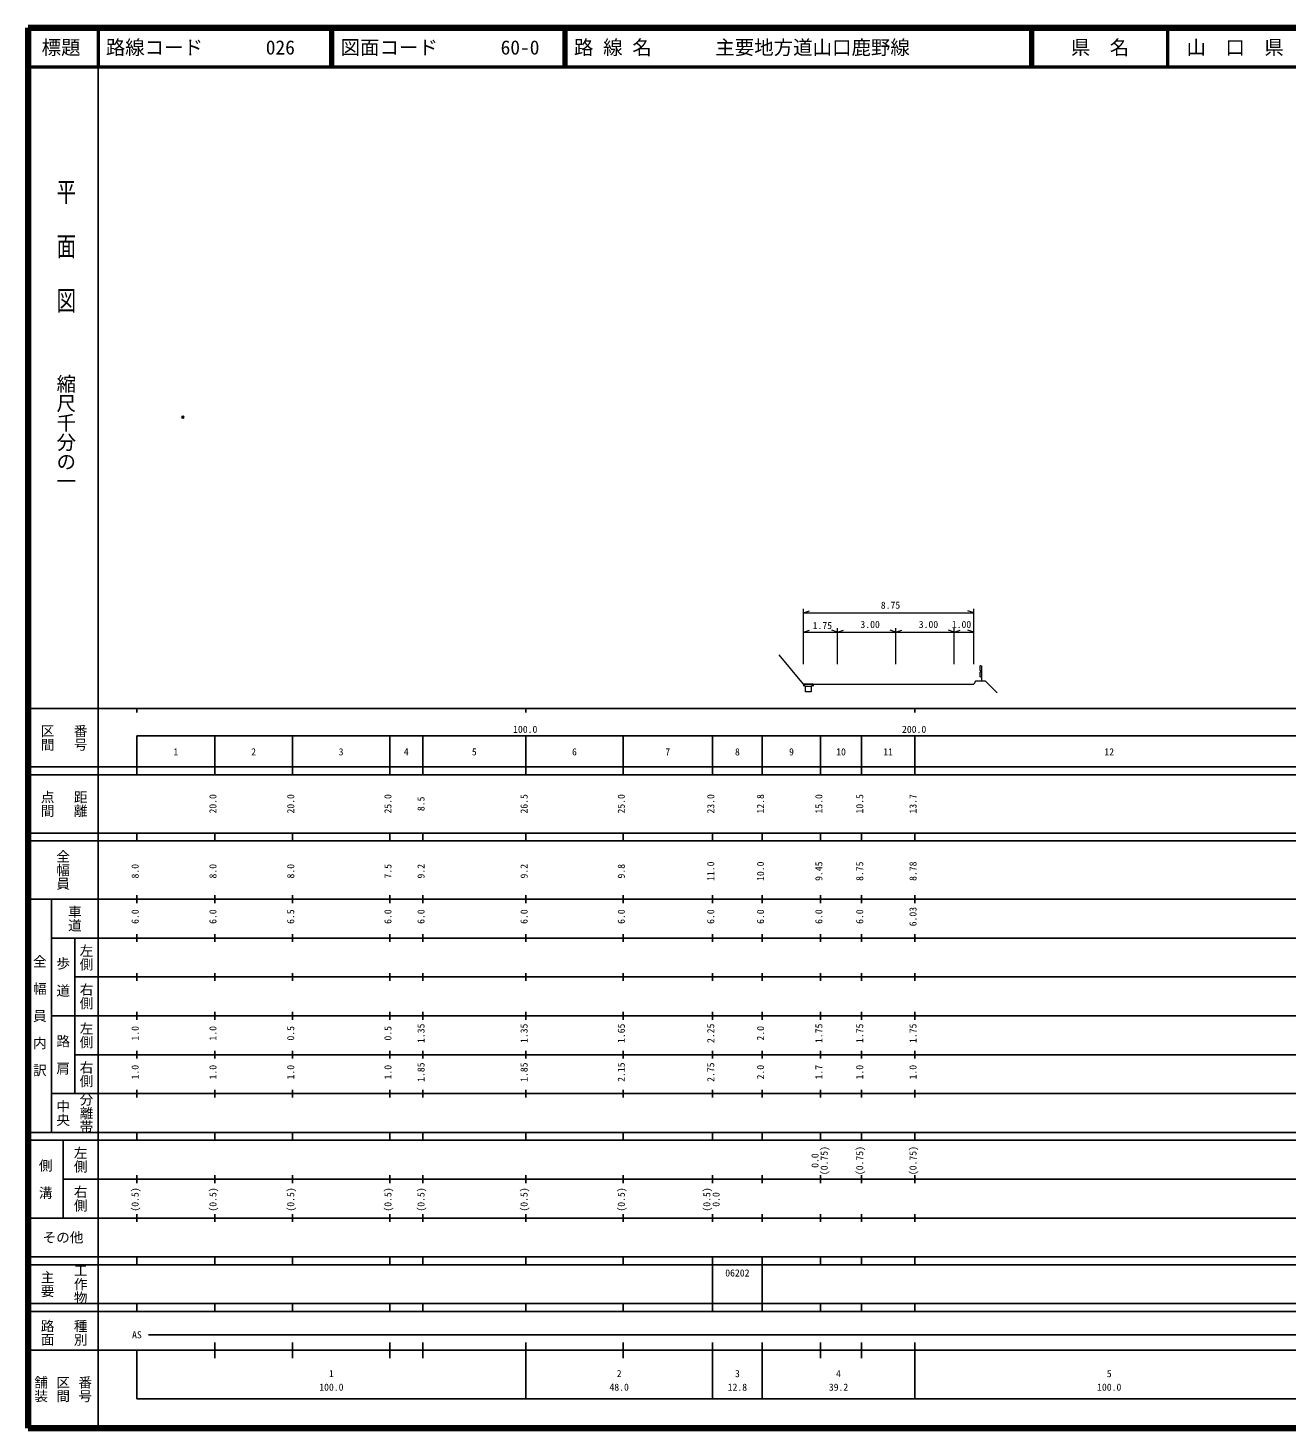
# Model space of a CAD drawing. Units: millimetres on the paper, with parts at other scales. Extents: x 40 to 680, y 20 to 380.
# Drawn here: x 40 to 363.7, y 20 to 380 of the extents above; entities that cross this region are included whole.
import ezdxf
from ezdxf.enums import TextEntityAlignment as Align

# ---------------------------------------------------------------- set-up
doc = ezdxf.new("R2010")
doc.units = ezdxf.units.MM
doc.header["$PDMODE"] = 32
doc.header["$PDSIZE"] = 0.5
for name, color, linetype, lineweight in [('M-BGD', 7, 'Continuous', 13), ('M-TTL', 2, 'Continuous', 140), ('M-TTL-BAND', 7, 'Continuous', 25), ('M-TTL-LINE', 7, 'Continuous', 50)]:
    doc.layers.add(name, color=color, linetype=linetype, lineweight=lineweight)
doc.layers.add('M-OTRS', color=6, linetype='Continuous')
doc.layers.add('M-TTL-TXT', color=7, linetype='Continuous')
doc.styles.add('@ＭＳ ゴシック', font='')
doc.styles.add('ＭＳ ゴシック', font='')
doc.styles.get('@ＭＳ ゴシック').set_extended_font_data('@MS Gothic')
doc.styles.get('ＭＳ ゴシック').set_extended_font_data('MS Gothic')

msp = doc.modelspace()

# ---------------------------------------------------------------- linework, layer by layer
at = {"layer": 'M-BGD'}
for p, q in [((239.403, 216.4), (239.403, 230.619)), ((283.153, 216.4), (283.153, 230.619)), ((239.403, 229.619), (240.903, 230.119)), ((239.403, 229.619), (283.153, 229.619)), ((283.153, 229.619), (281.653, 230.119)), ((239.403, 224.667), (240.903, 225.167)), ((239.403, 224.667), (248.153, 224.667)), ((248.153, 224.667), (246.653, 225.167)), ((248.153, 216.4), (248.153, 225.667)), ((248.153, 216.4), (248.153, 225.667)), ((248.153, 224.667), (249.653, 225.167)), ((248.153, 224.667), (263.153, 224.667)), ((263.153, 224.667), (261.653, 225.167)), ((263.153, 216.4), (263.153, 225.667)), ((263.153, 224.667), (264.653, 225.167)), ((263.153, 224.667), (278.153, 224.667)), ((278.153, 224.667), (276.653, 225.167)), ((278.153, 216.4), (278.153, 225.667)), ((278.153, 224.667), (279.653, 225.167)), ((278.153, 224.667), (283.153, 224.667)), ((283.153, 224.667), (281.653, 225.167)), ((283.153, 216.4), (283.153, 225.667)), ((239.403, 211.272), (233.153, 218.772)), ((285.038, 216.022), (284.888, 216.022)), ((285.238, 212.022), (285.238, 216.022)), ((284.738, 215.872), (284.738, 214.872)), ((284.738, 214.272), (284.738, 213.272)), ((285.038, 213.122), (284.888, 213.122)), ((239.403, 211.272), (248.153, 211.272)), ((239.653, 211.272), (239.403, 211.272)), ((239.403, 211.272), (239.403, 210.772)), ((239.653, 210.772), (239.653, 211.272)), ((241.653, 211.272), (239.653, 211.272)), ((239.903, 210.772), (239.653, 210.772)), ((239.903, 209.272), (239.903, 210.772)), ((239.903, 210.772), (241.403, 210.772)), ((241.403, 209.272), (239.903, 209.272)), ((241.653, 210.772), (241.403, 210.772)), ((241.403, 210.772), (241.403, 209.272)), ((241.903, 211.272), (241.653, 211.272)), ((241.653, 211.272), (241.653, 210.772)), ((241.903, 211.272), (241.903, 210.772)), ((248.153, 211.272), (263.153, 211.272)), ((263.153, 211.272), (278.153, 211.272)), ((278.153, 211.272), (283.153, 211.272)), ((283.653, 212.022), (283.153, 211.272)), ((286.153, 212.022), (283.653, 212.022))]:
    msp.add_line(p, q, dxfattribs=at)
for centre, start, end in [((284.888, 215.872), 90, 180), ((284.888, 214.872), 180, 270), ((284.888, 214.272), 90, 180), ((284.888, 213.272), 180, 270), ((284.888, 214.572), 270, 90)]:
    msp.add_arc(centre, 0.15, start, end, dxfattribs=at)
at = {"layer": 'M-OTRS'}
msp.add_point((79.845, 279.91), dxfattribs=at)
at = {"layer": 'M-TTL'}
for p, q in [((40, 380), (40, 20)), ((680, 380), (40, 380)), ((40, 20), (680, 20))]:
    msp.add_line(p, q, dxfattribs=at)
at = {"layer": 'M-TTL', "color": 7, "lineweight": 13}
msp.add_line((286.153, 212.022), (289.153, 209.022), dxfattribs=at)
at = {"layer": 'M-TTL-BAND'}
for p, q in [((58, 370), (58, 20)), ((40, 205), (579, 205)), ((68, 205), (68, 204)), ((168, 205), (168, 204)), ((268, 205), (268, 204)), ((68, 198), (579, 198)), ((68, 198), (68, 188)), ((88, 188), (88, 198)), ((108, 188), (108, 198)), ((133, 188), (133, 198)), ((141.5, 188), (141.5, 198)), ((168, 188), (168, 198)), ((193, 188), (193, 198)), ((216, 188), (216, 198)), ((228.8, 188), (228.8, 198)), ((243.8, 188), (243.8, 198)), ((254.3, 188), (254.3, 198)), ((268, 188), (268, 198)), ((40, 190), (579, 190)), ((40, 188), (579, 188)), ((40, 173), (579, 173)), ((68, 171), (68, 173)), ((88, 171), (88, 173)), ((108, 171), (108, 173)), ((133, 171), (133, 173)), ((141.5, 171), (141.5, 173)), ((168, 171), (168, 173)), ((193, 171), (193, 173)), ((216, 171), (216, 173)), ((228.8, 171), (228.8, 173)), ((243.8, 171), (243.8, 173)), ((254.3, 171), (254.3, 173)), ((268, 171), (268, 173)), ((40, 171), (579, 171)), ((40, 156), (579, 156)), ((46, 96), (46, 156)), ((68, 155), (68, 157)), ((88, 155), (88, 157)), ((108, 155), (108, 157)), ((133, 155), (133, 157)), ((141.5, 155), (141.5, 157)), ((168, 155), (168, 157)), ((193, 155), (193, 157)), ((216, 155), (216, 157)), ((228.8, 155), (228.8, 157)), ((243.8, 155), (243.8, 157)), ((254.3, 155), (254.3, 157)), ((268, 155), (268, 157)), ((46, 146), (579, 146)), ((52, 146), (52, 106)), ((68, 145), (68, 147)), ((88, 145), (88, 147)), ((108, 145), (108, 147)), ((133, 145), (133, 147)), ((141.5, 145), (141.5, 147)), ((168, 145), (168, 147)), ((193, 145), (193, 147)), ((216, 145), (216, 147)), ((228.8, 145), (228.8, 147)), ((243.8, 145), (243.8, 147)), ((254.3, 145), (254.3, 147)), ((268, 145), (268, 147)), ((68, 135), (68, 137)), ((88, 135), (88, 137)), ((108, 135), (108, 137)), ((133, 135), (133, 137)), ((141.5, 135), (141.5, 137)), ((168, 135), (168, 137)), ((193, 135), (193, 137)), ((216, 135), (216, 137)), ((228.8, 135), (228.8, 137)), ((243.8, 135), (243.8, 137)), ((254.3, 135), (254.3, 137)), ((268, 135), (268, 137)), ((52, 136), (579, 136)), ((46, 126), (579, 126)), ((68, 125), (68, 127)), ((88, 125), (88, 127)), ((108, 125), (108, 127)), ((133, 125), (133, 127)), ((141.5, 125), (141.5, 127)), ((168, 125), (168, 127)), ((193, 125), (193, 127)), ((216, 125), (216, 127)), ((228.8, 125), (228.8, 127)), ((243.8, 125), (243.8, 127)), ((254.3, 125), (254.3, 127)), ((268, 125), (268, 127)), ((52, 116), (579, 116)), ((68, 115), (68, 117)), ((88, 115), (88, 117)), ((108, 115), (108, 117)), ((133, 115), (133, 117)), ((141.5, 115), (141.5, 117)), ((168, 115), (168, 117)), ((193, 115), (193, 117)), ((216, 115), (216, 117)), ((228.8, 115), (228.8, 117)), ((243.8, 115), (243.8, 117)), ((254.3, 115), (254.3, 117)), ((268, 115), (268, 117)), ((46, 106), (579, 106)), ((68, 105), (68, 107)), ((88, 105), (88, 107)), ((108, 105), (108, 107)), ((133, 105), (133, 107)), ((141.5, 105), (141.5, 107)), ((168, 105), (168, 107)), ((193, 105), (193, 107)), ((216, 105), (216, 107)), ((228.8, 105), (228.8, 107)), ((243.8, 105), (243.8, 107)), ((254.3, 105), (254.3, 107)), ((268, 105), (268, 107)), ((40, 96), (579, 96)), ((40, 94), (579, 94)), ((49, 94), (49, 74)), ((68, 94), (68, 96)), ((88, 94), (88, 96)), ((108, 94), (108, 96)), ((133, 94), (133, 96)), ((141.5, 94), (141.5, 96)), ((168, 94), (168, 96)), ((193, 94), (193, 96)), ((216, 94), (216, 96)), ((228.8, 94), (228.8, 96)), ((243.8, 94), (243.8, 96)), ((254.3, 94), (254.3, 96)), ((268, 94), (268, 96)), ((49, 84), (579, 84)), ((68, 83), (68, 85)), ((88, 83), (88, 85)), ((108, 83), (108, 85)), ((133, 83), (133, 85)), ((141.5, 83), (141.5, 85)), ((168, 83), (168, 85)), ((193, 83), (193, 85)), ((216, 83), (216, 85)), ((228.8, 83), (228.8, 85)), ((243.8, 83), (243.8, 85)), ((254.3, 83), (254.3, 85)), ((268, 83), (268, 85)), ((40, 74), (579, 74)), ((68, 73), (68, 75)), ((88, 73), (88, 75)), ((108, 73), (108, 75)), ((133, 73), (133, 75)), ((141.5, 73), (141.5, 75)), ((168, 73), (168, 75)), ((193, 73), (193, 75)), ((216, 73), (216, 75)), ((228.8, 73), (228.8, 75)), ((243.8, 73), (243.8, 75)), ((254.3, 73), (254.3, 75)), ((268, 73), (268, 75)), ((40, 64), (579, 64)), ((40, 62), (579, 62)), ((68, 62), (68, 64)), ((88, 62), (88, 64)), ((108, 62), (108, 64)), ((133, 62), (133, 64)), ((141.5, 62), (141.5, 64)), ((168, 62), (168, 64)), ((193, 62), (193, 64)), ((216, 62), (216, 64)), ((216, 52), (216, 62)), ((228.8, 62), (228.8, 64)), ((228.8, 52), (228.8, 62)), ((243.8, 62), (243.8, 64)), ((254.3, 62), (254.3, 64)), ((268, 62), (268, 64)), ((40, 52), (579, 52)), ((68, 50), (68, 52)), ((88, 50), (88, 52)), ((108, 50), (108, 52)), ((133, 50), (133, 52)), ((141.5, 50), (141.5, 52)), ((168, 50), (168, 52)), ((193, 50), (193, 52)), ((216, 50), (216, 52)), ((228.8, 50), (228.8, 52)), ((243.8, 50), (243.8, 52)), ((254.3, 50), (254.3, 52)), ((268, 50), (268, 52)), ((40, 50), (579, 50)), ((71, 44), (498.6, 44)), ((40, 40), (579, 40)), ((68, 40), (68, 27.5)), ((88, 38), (88, 42)), ((108, 38), (108, 42)), ((133, 38), (133, 42)), ((141.5, 38), (141.5, 42)), ((168, 27.5), (168, 42)), ((193, 38), (193, 42)), ((216, 27.5), (216, 42)), ((228.8, 27.5), (228.8, 42)), ((243.8, 38), (243.8, 42)), ((254.3, 38), (254.3, 42)), ((268, 27.5), (268, 42)), ((68, 27.5), (579, 27.5))]:
    msp.add_line(p, q, dxfattribs=at)
at = {"layer": 'M-TTL-LINE'}
for p, q in [((58, 380), (58, 370)), ((117.75, 380), (117.75, 370)), ((118.25, 380), (118.25, 370)), ((177.75, 380), (177.75, 370)), ((178.25, 380), (178.25, 370)), ((297.75, 380), (297.75, 370)), ((298.25, 380), (298.25, 370)), ((333, 380), (333, 370)), ((40, 370), (680, 370))]:
    msp.add_line(p, q, dxfattribs=at)

# ---------------------------------------------------------------- texts
at = {"layer": 'M-BGD', "style": 'ＭＳ ゴシック'}
for s, p in [('8.75', (261.765, 230.119)), ('1.75', (244.254, 224.892)), ('3.00', (256.526, 225.167)), ('3.00', (271.526, 225.167)), ('1.00', (280.022, 225.167))]:
    msp.add_text(s, height=1.833, dxfattribs=at).set_placement(p, align=Align.BOTTOM_CENTER)
at = {"layer": 'M-TTL-BAND', "style": '@ＭＳ ゴシック', "width": 1.4}
msp.add_text('平  面  図', height=3.666, rotation=270, dxfattribs=at).set_placement((49.777, 306.475), align=Align.MIDDLE_RIGHT)
at = {"layer": 'M-TTL-BAND', "style": '@ＭＳ ゴシック'}
msp.add_text('縮尺千分の一', height=3.666, rotation=270, dxfattribs=at).set_placement((49.777, 261.03), align=Align.MIDDLE_RIGHT)
for s, p in [('区間', (45, 197.5)), ('番号', (53.5, 197.5)), ('点間', (45, 180.5)), ('距離', (53.5, 180.5)), ('全幅員', (49, 163.5)), ('車道', (52, 151)), ('左側', (55, 141)), ('全\u3000幅\u3000員\u3000内\u3000訳', (43, 126)), ('歩\u3000道', (49, 136)), ('右側', (55, 131)), ('左側', (55, 121)), ('路\u3000肩', (49, 116)), ('右側', (55, 111)), ('分離帯', (55, 101)), ('中央', (49, 101)), ('左側', (53.5, 89)), ('側\u3000溝', (44.5, 84)), ('右側', (53.5, 79)), ('工作物', (53.5, 57)), ('主要', (45, 57)), ('路面', (45, 44.5)), ('種別', (53.5, 44.5)), ('舗装', (43.333, 30)), ('区間', (49, 30)), ('番号', (54.667, 30))]:
    msp.add_text(s, height=2.566, rotation=270, dxfattribs=at).set_placement(p, align=Align.MIDDLE_CENTER)
at = {"layer": 'M-TTL-BAND', "style": 'ＭＳ ゴシック'}
for s, p in [('100.0', (167.844, 198.195)), ('200.0', (267.844, 198.195)), ('1', (78, 192.405)), ('2', (98, 192.405)), ('3', (120.5, 192.405)), ('4', (137.25, 192.405)), ('5', (154.75, 192.405)), ('6', (180.5, 192.405)), ('7', (204.5, 192.405)), ('8', (222.4, 192.405)), ('9', (236.3, 192.405)), ('10', (249.05, 192.405)), ('11', (261.15, 192.405)), ('12', (318, 192.405)), ('AS', (68, 42.5)), ('1', (118, 32.523)), ('2', (192, 32.523)), ('3', (222.4, 32.523)), ('4', (248.4, 32.523)), ('5', (318, 32.523)), ('100.0', (118, 29.033)), ('48.0', (192, 29.033)), ('12.8', (222.4, 29.033)), ('39.2', (248.4, 29.033)), ('100.0', (318, 29.033))]:
    msp.add_text(s, height=1.833, dxfattribs=at).set_placement(p, align=Align.BOTTOM_CENTER)
for s, p in [('20.0', (89, 180.5)), ('20.0', (109, 180.5)), ('25.0', (134, 180.5)), ('8.5', (142.5, 180.5)), ('26.5', (169, 180.5)), ('25.0', (194, 180.5)), ('23.0', (217, 180.5)), ('12.8', (229.8, 180.5)), ('15.0', (244.8, 180.5)), ('10.5', (255.3, 180.5)), ('13.7', (269, 180.5)), ('8.0', (69, 163.174)), ('8.0', (89, 163.174)), ('8.0', (109, 163.174)), ('7.5', (134, 163.174)), ('9.2', (142.5, 163.174)), ('9.2', (169, 163.174)), ('9.8', (194, 163.174)), ('11.0', (217, 163.174)), ('10.0', (229.8, 163.174)), ('9.45', (244.8, 163.174)), ('8.75', (255.3, 163.174)), ('8.78', (269, 163.174)), ('6.0', (69, 151.5)), ('6.0', (89, 151.5)), ('6.5', (109, 151.5)), ('6.0', (134, 151.5)), ('6.0', (142.5, 151.5)), ('6.0', (169, 151.5)), ('6.0', (194, 151.5)), ('6.0', (217, 151.5)), ('6.0', (229.8, 151.5)), ('6.0', (244.8, 151.5)), ('6.0', (255.3, 151.5)), ('6.03', (269, 151.5)), ('1.0', (69, 121.5)), ('1.0', (89, 121.5)), ('0.5', (109, 121.5)), ('0.5', (134, 121.5)), ('1.35', (142.5, 121.5)), ('1.35', (169, 121.5)), ('1.65', (194, 121.5)), ('2.25', (217, 121.5)), ('2.0', (229.8, 121.5)), ('1.75', (244.8, 121.5)), ('1.75', (255.3, 121.5)), ('1.75', (269, 121.5)), ('1.0', (69, 111.5)), ('1.0', (89, 111.5)), ('1.0', (109, 111.5)), ('1.0', (134, 111.5)), ('1.85', (142.5, 111.5)), ('1.85', (169, 111.5)), ('2.15', (194, 111.5)), ('2.75', (217, 111.5)), ('2.0', (229.8, 111.5)), ('1.7', (244.8, 111.5)), ('1.0', (255.3, 111.5)), ('1.0', (269, 111.5)), ('0.0', (243.8, 88.764)), ('(0.75)', (246.17, 88.764)), ('(0.75)', (255.3, 88.764)), ('(0.75)', (269, 88.764)), ('(0.5)', (69, 78.764)), ('(0.5)', (89, 78.764)), ('(0.5)', (109, 78.764)), ('(0.5)', (134, 78.764)), ('(0.5)', (142.5, 78.764)), ('(0.5)', (169, 78.764)), ('(0.5)', (194, 78.764)), ('(0.5)', (216, 78.764)), ('0.0', (218.37, 78.764))]:
    msp.add_text(s, height=1.833, rotation=90, dxfattribs=at).set_placement(p, align=Align.BOTTOM_CENTER)
msp.add_text('その他', height=2.566, dxfattribs=at).set_placement((49, 69), align=Align.MIDDLE_CENTER)
msp.add_text('06202', height=1.833, dxfattribs=at).set_placement((219.275, 58.405), align=Align.BOTTOM_LEFT)
at = {"layer": 'M-TTL-TXT', "style": 'ＭＳ ゴシック'}
for s, p in [('標題', (48.5, 375)), ('県\u3000名', (315.625, 375)), ('山\u3000口\u3000県', (350.375, 375))]:
    msp.add_text(s, height=3.666, dxfattribs=at).set_placement(p, align=Align.MIDDLE_CENTER)
for s, p in [('路線コード', (60, 375)), ('026', (101.142, 375)), ('図面コード', (120.38, 375)), ('60-0', (161.521, 375)), ('路 線 名', (180.38, 375)), ('主要地方道山口鹿野線', (216.734, 375))]:
    msp.add_text(s, height=3.666, dxfattribs=at).set_placement(p, align=Align.MIDDLE_LEFT)

doc.saveas('drawing.dxf')
